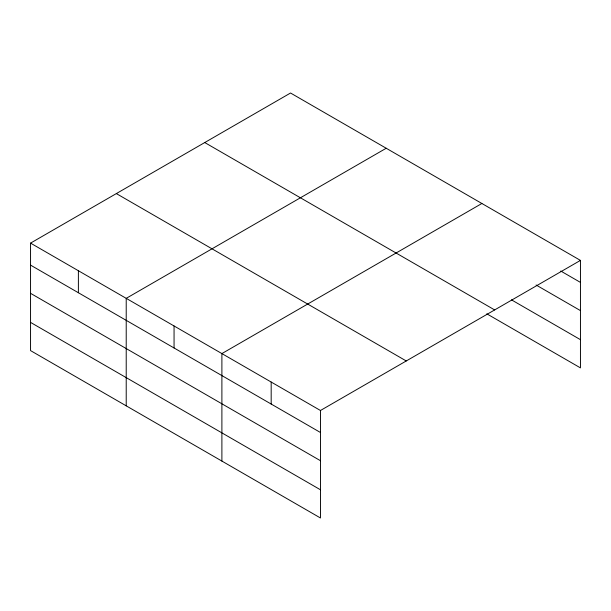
<?xml version="1.0" encoding="UTF-8"?>
<svg xmlns="http://www.w3.org/2000/svg" width="611" height="611" viewBox="0 0 611 611"><rect width="100%" height="100%" fill="white"/><g stroke="black" fill="none" stroke-linecap="round" stroke-linejoin="round"><path stroke-width="0.92" d="M30.55 243.117L320.462 410.493L320.462 517.983L30.55 350.607L30.55 243.117L290.538 93.017L580.45 260.393L580.45 367.883L486.807 313.817M386.213 148.252L126.217 298.351L126.217 405.841M481.88 203.486L221.892 353.586L221.892 461.076M320.462 410.493L580.45 260.393M560.738 271.017L580.45 282.397M536.091 285.001L580.45 310.609M511.453 299.833L580.45 339.67M204.746 142.546L494.65 309.93M116.35 193.588L406.254 360.964M30.55 265.121L320.462 432.496M30.55 293.333L320.462 460.709M30.55 322.394L320.462 489.778M271.177 382.043L271.177 404.047M174.059 325.969L174.059 347.972M78.384 270.734L78.384 292.738"/></g></svg>
